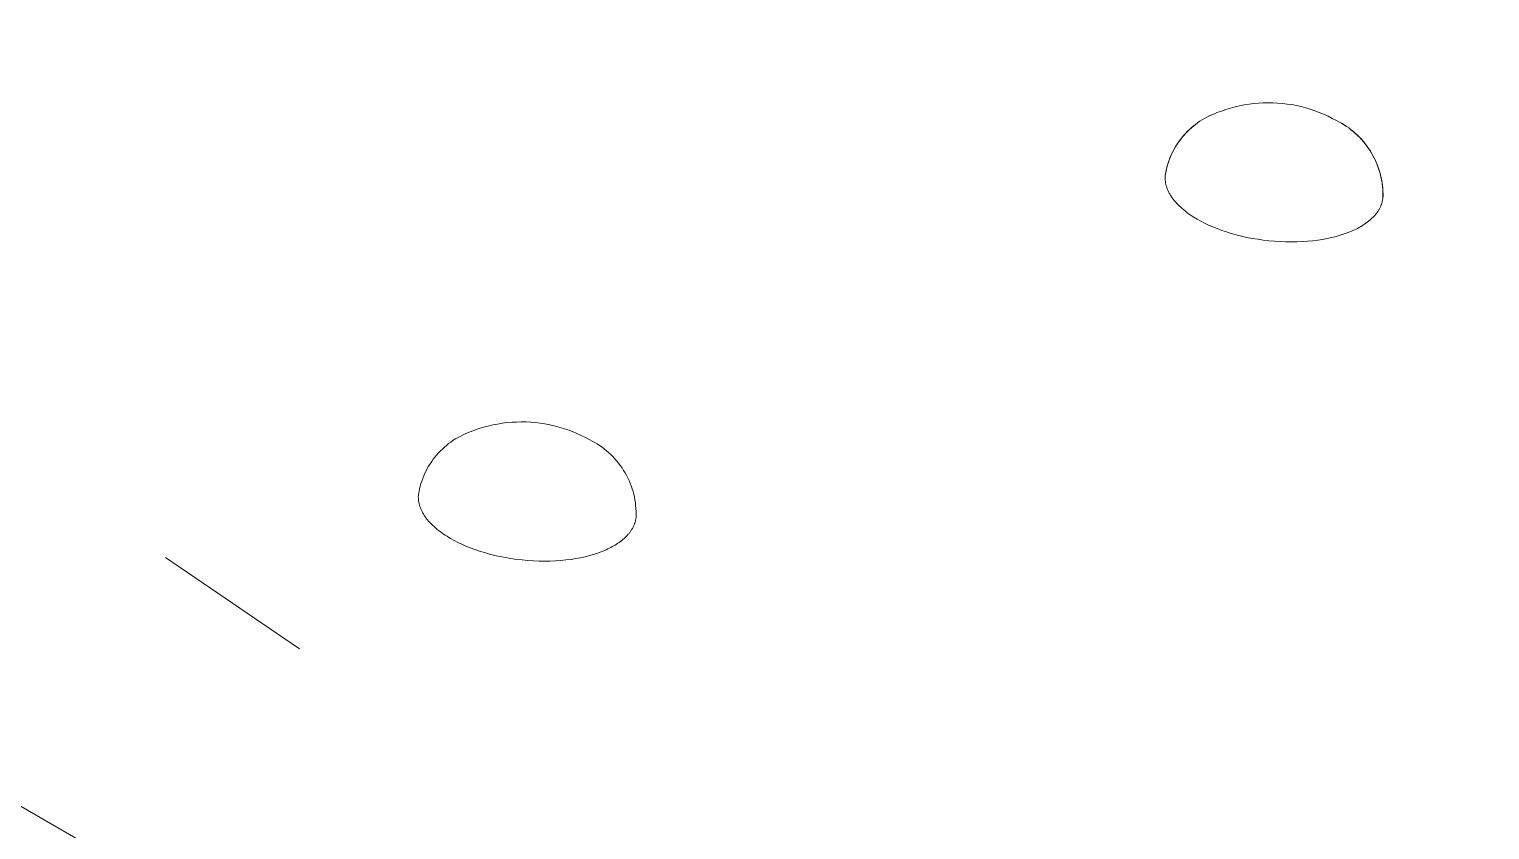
# Model space of a CAD drawing. Header units: millimetres. Extents: x -779 to 3049, y 55 to 2500.
# Drawn here: x 2344.1 to 2444.2, y 1854.9 to 1909.7 of the extents above; entities that cross this region are included whole.
import ezdxf

# ---------------------------------------------------------------- set-up
doc = ezdxf.new("R2010")
doc.units = ezdxf.units.MM
doc.layers.add('ZANO_R', color=7, linetype='Continuous', lineweight=0)

msp = doc.modelspace()

# ---------------------------------------------------------------- linework, layer by layer
at = {"layer": 'ZANO_R'}
for p, q in [((2456.31, 1791.36), (2251.27, 1909.74)), ((2425.82, 1904.13), (2426.13, 1904.24)), ((2425.82, 1904.13), (2426.13, 1904.24)), ((2425.82, 1904.13), (2426.13, 1904.24)), ((2425.82, 1904.13), (2426.13, 1904.24)), ((2426.13, 1904.24), (2426.44, 1904.33)), ((2426.13, 1904.24), (2426.44, 1904.33)), ((2426.13, 1904.24), (2426.44, 1904.33)), ((2426.13, 1904.24), (2426.44, 1904.33)), ((2426.44, 1904.33), (2426.76, 1904.42)), ((2426.44, 1904.33), (2426.76, 1904.42)), ((2426.44, 1904.33), (2426.76, 1904.42)), ((2426.44, 1904.33), (2426.76, 1904.42)), ((2426.76, 1904.42), (2427.07, 1904.49)), ((2426.76, 1904.42), (2427.07, 1904.49)), ((2426.76, 1904.42), (2427.07, 1904.49)), ((2426.76, 1904.42), (2427.07, 1904.49)), ((2427.07, 1904.49), (2427.39, 1904.55)), ((2427.07, 1904.49), (2427.39, 1904.55)), ((2427.07, 1904.49), (2427.39, 1904.55)), ((2427.07, 1904.49), (2427.39, 1904.55)), ((2427.39, 1904.55), (2427.72, 1904.61)), ((2427.39, 1904.55), (2427.72, 1904.61)), ((2427.39, 1904.55), (2427.72, 1904.61)), ((2427.39, 1904.55), (2427.72, 1904.61)), ((2427.72, 1904.61), (2428.04, 1904.65)), ((2427.72, 1904.61), (2428.04, 1904.65)), ((2427.72, 1904.61), (2428.04, 1904.65)), ((2427.72, 1904.61), (2428.04, 1904.65)), ((2428.04, 1904.65), (2428.37, 1904.68)), ((2428.04, 1904.65), (2428.37, 1904.68)), ((2428.04, 1904.65), (2428.37, 1904.68)), ((2428.04, 1904.65), (2428.37, 1904.68)), ((2428.37, 1904.68), (2428.69, 1904.69)), ((2428.37, 1904.68), (2428.69, 1904.69)), ((2428.37, 1904.68), (2428.69, 1904.69)), ((2428.37, 1904.68), (2428.69, 1904.69)), ((2428.69, 1904.69), (2429.02, 1904.7)), ((2428.69, 1904.69), (2429.02, 1904.7)), ((2428.69, 1904.69), (2429.02, 1904.7)), ((2428.69, 1904.69), (2429.02, 1904.7)), ((2429.02, 1904.7), (2429.35, 1904.7)), ((2429.02, 1904.7), (2429.35, 1904.7)), ((2429.02, 1904.7), (2429.35, 1904.7)), ((2429.02, 1904.7), (2429.35, 1904.7)), ((2429.35, 1904.7), (2429.67, 1904.68)), ((2429.35, 1904.7), (2429.67, 1904.68)), ((2429.35, 1904.7), (2429.67, 1904.68)), ((2429.35, 1904.7), (2429.67, 1904.68)), ((2429.67, 1904.68), (2430, 1904.65)), ((2429.67, 1904.68), (2430, 1904.65)), ((2429.67, 1904.68), (2430, 1904.65)), ((2429.67, 1904.68), (2430, 1904.65)), ((2430, 1904.65), (2430.32, 1904.61)), ((2430, 1904.65), (2430.32, 1904.61)), ((2430, 1904.65), (2430.32, 1904.61)), ((2430, 1904.65), (2430.32, 1904.61)), ((2430.32, 1904.61), (2430.64, 1904.57)), ((2430.32, 1904.61), (2430.64, 1904.57)), ((2430.32, 1904.61), (2430.64, 1904.57)), ((2430.32, 1904.61), (2430.64, 1904.57)), ((2430.64, 1904.57), (2430.96, 1904.51)), ((2430.64, 1904.57), (2430.96, 1904.51)), ((2430.64, 1904.57), (2430.96, 1904.51)), ((2430.64, 1904.57), (2430.96, 1904.51)), ((2430.96, 1904.51), (2431.28, 1904.43)), ((2430.96, 1904.51), (2431.28, 1904.43)), ((2430.96, 1904.51), (2431.28, 1904.43)), ((2430.96, 1904.51), (2431.28, 1904.43)), ((2431.28, 1904.43), (2431.6, 1904.35)), ((2431.28, 1904.43), (2431.6, 1904.35)), ((2431.28, 1904.43), (2431.6, 1904.35)), ((2431.28, 1904.43), (2431.6, 1904.35)), ((2431.6, 1904.35), (2431.91, 1904.26)), ((2431.6, 1904.35), (2431.91, 1904.26)), ((2431.6, 1904.35), (2431.91, 1904.26)), ((2431.6, 1904.35), (2431.91, 1904.26)), ((2431.91, 1904.26), (2432.22, 1904.15)), ((2431.91, 1904.26), (2432.22, 1904.15)), ((2431.91, 1904.26), (2432.22, 1904.15)), ((2431.91, 1904.26), (2432.22, 1904.15)), ((2424.04, 1903.21), (2424.19, 1903.32)), ((2424.04, 1903.21), (2424.19, 1903.32)), ((2424.04, 1903.21), (2424.19, 1903.32)), ((2424.04, 1903.21), (2424.19, 1903.32)), ((2424.19, 1903.32), (2424.35, 1903.43)), ((2424.19, 1903.32), (2424.34, 1903.43)), ((2424.19, 1903.32), (2424.35, 1903.43)), ((2424.19, 1903.32), (2424.34, 1903.43)), ((2424.34, 1903.43), (2424.5, 1903.53)), ((2424.34, 1903.43), (2424.5, 1903.53)), ((2424.35, 1903.43), (2424.51, 1903.53)), ((2424.35, 1903.43), (2424.51, 1903.53)), ((2424.5, 1903.53), (2424.66, 1903.62)), ((2424.5, 1903.53), (2424.66, 1903.62)), ((2424.51, 1903.53), (2424.67, 1903.63)), ((2424.51, 1903.53), (2424.67, 1903.63)), ((2424.66, 1903.62), (2424.83, 1903.71)), ((2424.66, 1903.62), (2424.83, 1903.71)), ((2424.67, 1903.63), (2424.83, 1903.72)), ((2424.67, 1903.63), (2424.83, 1903.72)), ((2424.83, 1903.72), (2425, 1903.8)), ((2424.83, 1903.71), (2424.99, 1903.8)), ((2424.83, 1903.72), (2425, 1903.8)), ((2424.83, 1903.71), (2424.99, 1903.8)), ((2424.99, 1903.8), (2425.17, 1903.88)), ((2424.99, 1903.8), (2425.17, 1903.88)), ((2425, 1903.8), (2425.17, 1903.88)), ((2425, 1903.8), (2425.17, 1903.88)), ((2425.17, 1903.88), (2425.34, 1903.95)), ((2425.17, 1903.88), (2425.34, 1903.95)), ((2425.17, 1903.88), (2425.34, 1903.95)), ((2425.17, 1903.88), (2425.34, 1903.95)), ((2425.34, 1903.95), (2425.51, 1904.02)), ((2425.34, 1903.95), (2425.51, 1904.02)), ((2425.34, 1903.95), (2425.51, 1904.02)), ((2425.34, 1903.95), (2425.51, 1904.02)), ((2425.51, 1904.02), (2425.82, 1904.13)), ((2425.51, 1904.02), (2425.82, 1904.13)), ((2425.51, 1904.02), (2425.82, 1904.13)), ((2425.51, 1904.02), (2425.82, 1904.13)), ((2432.22, 1904.15), (2432.53, 1904.04)), ((2432.22, 1904.15), (2432.53, 1904.04)), ((2432.22, 1904.15), (2432.53, 1904.04)), ((2432.22, 1904.15), (2432.53, 1904.04)), ((2432.53, 1904.04), (2432.83, 1903.91)), ((2432.53, 1904.04), (2432.83, 1903.91)), ((2432.53, 1904.04), (2432.83, 1903.91)), ((2432.53, 1904.04), (2432.83, 1903.91)), ((2432.83, 1903.91), (2433.13, 1903.78)), ((2432.83, 1903.91), (2433.13, 1903.78)), ((2432.83, 1903.91), (2433.13, 1903.78)), ((2432.83, 1903.91), (2433.13, 1903.78)), ((2433.13, 1903.78), (2433.42, 1903.63)), ((2433.13, 1903.78), (2433.42, 1903.63)), ((2433.13, 1903.78), (2433.42, 1903.63)), ((2433.13, 1903.78), (2433.42, 1903.63)), ((2433.42, 1903.63), (2433.71, 1903.48)), ((2433.42, 1903.63), (2433.71, 1903.48)), ((2433.42, 1903.63), (2433.71, 1903.48)), ((2433.42, 1903.63), (2433.71, 1903.48)), ((2433.71, 1903.48), (2433.88, 1903.39)), ((2433.71, 1903.48), (2433.88, 1903.39)), ((2433.71, 1903.48), (2433.88, 1903.39)), ((2433.71, 1903.48), (2433.88, 1903.39)), ((2433.88, 1903.39), (2434.06, 1903.29)), ((2433.88, 1903.39), (2434.06, 1903.29)), ((2433.88, 1903.39), (2434.05, 1903.29)), ((2433.88, 1903.39), (2434.06, 1903.29)), ((2434.05, 1903.29), (2434.22, 1903.19)), ((2434.06, 1903.29), (2434.22, 1903.19)), ((2434.06, 1903.29), (2434.23, 1903.19)), ((2434.06, 1903.29), (2434.23, 1903.19)), ((2422.99, 1902.14), (2423.1, 1902.29)), ((2422.99, 1902.14), (2423.1, 1902.29)), ((2423, 1902.16), (2423.11, 1902.3)), ((2423, 1902.16), (2423.11, 1902.3)), ((2423.1, 1902.29), (2423.22, 1902.44)), ((2423.1, 1902.29), (2423.22, 1902.44)), ((2423.11, 1902.3), (2423.23, 1902.45)), ((2423.11, 1902.3), (2423.23, 1902.45)), ((2423.22, 1902.44), (2423.35, 1902.58)), ((2423.22, 1902.44), (2423.35, 1902.58)), ((2423.23, 1902.45), (2423.35, 1902.59)), ((2423.23, 1902.45), (2423.35, 1902.59)), ((2423.35, 1902.59), (2423.48, 1902.72)), ((2423.35, 1902.59), (2423.48, 1902.72)), ((2423.35, 1902.58), (2423.47, 1902.71)), ((2423.35, 1902.58), (2423.47, 1902.71)), ((2423.47, 1902.71), (2423.61, 1902.84)), ((2423.47, 1902.71), (2423.61, 1902.84)), ((2423.48, 1902.72), (2423.62, 1902.85)), ((2423.48, 1902.72), (2423.62, 1902.85)), ((2423.61, 1902.84), (2423.75, 1902.97)), ((2423.61, 1902.84), (2423.75, 1902.97)), ((2423.62, 1902.85), (2423.76, 1902.98)), ((2423.62, 1902.85), (2423.76, 1902.98)), ((2423.75, 1902.97), (2423.89, 1903.09)), ((2423.75, 1902.97), (2423.89, 1903.09)), ((2423.76, 1902.98), (2423.9, 1903.1)), ((2423.76, 1902.98), (2423.9, 1903.1)), ((2423.89, 1903.09), (2424.04, 1903.21)), ((2423.89, 1903.09), (2424.04, 1903.21)), ((2423.9, 1903.1), (2424.04, 1903.21)), ((2423.9, 1903.1), (2424.04, 1903.21)), ((2434.22, 1903.19), (2434.39, 1903.08)), ((2434.22, 1903.19), (2434.39, 1903.08)), ((2434.23, 1903.19), (2434.39, 1903.08)), ((2434.23, 1903.19), (2434.39, 1903.08)), ((2434.39, 1903.08), (2434.55, 1902.97)), ((2434.39, 1903.08), (2434.56, 1902.97)), ((2434.39, 1903.08), (2434.55, 1902.97)), ((2434.39, 1903.08), (2434.56, 1902.97)), ((2434.55, 1902.97), (2434.71, 1902.85)), ((2434.55, 1902.97), (2434.7, 1902.85)), ((2434.56, 1902.97), (2434.71, 1902.85)), ((2434.56, 1902.97), (2434.71, 1902.85)), ((2434.7, 1902.85), (2434.86, 1902.73)), ((2434.71, 1902.85), (2434.86, 1902.72)), ((2434.71, 1902.85), (2434.87, 1902.72)), ((2434.71, 1902.85), (2434.87, 1902.72)), ((2434.86, 1902.73), (2435, 1902.6)), ((2434.86, 1902.72), (2435.01, 1902.6)), ((2434.87, 1902.72), (2435.02, 1902.59)), ((2434.87, 1902.72), (2435.02, 1902.59)), ((2435, 1902.6), (2435.15, 1902.47)), ((2435.01, 1902.6), (2435.16, 1902.46)), ((2435.02, 1902.59), (2435.16, 1902.46)), ((2435.02, 1902.59), (2435.16, 1902.46)), ((2435.15, 1902.47), (2435.29, 1902.33)), ((2435.16, 1902.46), (2435.3, 1902.32)), ((2435.16, 1902.46), (2435.3, 1902.32)), ((2435.16, 1902.46), (2435.3, 1902.32)), ((2435.29, 1902.33), (2435.42, 1902.19)), ((2435.3, 1902.32), (2435.43, 1902.18)), ((2435.3, 1902.32), (2435.44, 1902.17)), ((2435.3, 1902.32), (2435.44, 1902.17)), ((2422.41, 1901.18), (2422.49, 1901.35)), ((2422.41, 1901.18), (2422.49, 1901.35)), ((2422.42, 1901.2), (2422.5, 1901.36)), ((2422.42, 1901.2), (2422.5, 1901.36)), ((2422.49, 1901.35), (2422.58, 1901.51)), ((2422.49, 1901.35), (2422.58, 1901.51)), ((2422.5, 1901.36), (2422.59, 1901.53)), ((2422.5, 1901.36), (2422.59, 1901.53)), ((2422.58, 1901.51), (2422.67, 1901.67)), ((2422.58, 1901.51), (2422.67, 1901.67)), ((2422.59, 1901.53), (2422.68, 1901.69)), ((2422.59, 1901.53), (2422.68, 1901.69)), ((2422.67, 1901.67), (2422.77, 1901.83)), ((2422.67, 1901.67), (2422.77, 1901.83)), ((2422.68, 1901.69), (2422.78, 1901.85)), ((2422.68, 1901.69), (2422.78, 1901.85)), ((2422.77, 1901.83), (2422.88, 1901.99)), ((2422.77, 1901.83), (2422.88, 1901.99)), ((2422.78, 1901.85), (2422.89, 1902)), ((2422.78, 1901.85), (2422.89, 1902)), ((2422.88, 1901.99), (2422.99, 1902.14)), ((2422.88, 1901.99), (2422.99, 1902.14)), ((2422.89, 1902), (2423, 1902.16)), ((2422.89, 1902), (2423, 1902.16)), ((2435.42, 1902.19), (2435.55, 1902.04)), ((2435.43, 1902.18), (2435.56, 1902.03)), ((2435.44, 1902.17), (2435.57, 1902.02)), ((2435.44, 1902.17), (2435.57, 1902.02)), ((2435.55, 1902.04), (2435.67, 1901.89)), ((2435.56, 1902.03), (2435.69, 1901.87)), ((2435.57, 1902.02), (2435.69, 1901.87)), ((2435.57, 1902.02), (2435.69, 1901.87)), ((2435.67, 1901.89), (2435.79, 1901.73)), ((2435.69, 1901.87), (2435.81, 1901.71)), ((2435.69, 1901.87), (2435.81, 1901.71)), ((2435.69, 1901.87), (2435.81, 1901.71)), ((2435.79, 1901.73), (2435.91, 1901.57)), ((2435.81, 1901.71), (2435.92, 1901.55)), ((2435.81, 1901.71), (2435.93, 1901.55)), ((2435.81, 1901.71), (2435.93, 1901.55)), ((2435.91, 1901.57), (2436.01, 1901.41)), ((2435.92, 1901.55), (2436.03, 1901.39)), ((2435.93, 1901.55), (2436.03, 1901.38)), ((2435.93, 1901.55), (2436.03, 1901.38)), ((2436.01, 1901.41), (2436.12, 1901.24)), ((2436.03, 1901.39), (2436.13, 1901.22)), ((2436.03, 1901.38), (2436.13, 1901.21)), ((2436.03, 1901.38), (2436.13, 1901.21)), ((2436.12, 1901.24), (2436.21, 1901.07)), ((2436.13, 1901.22), (2436.23, 1901.04)), ((2422.05, 1900.14), (2422.1, 1900.32)), ((2422.05, 1900.14), (2422.1, 1900.32)), ((2422.05, 1900.11), (2422.09, 1900.3)), ((2422.05, 1900.11), (2422.09, 1900.3)), ((2422.09, 1900.3), (2422.14, 1900.48)), ((2422.09, 1900.3), (2422.14, 1900.48)), ((2422.1, 1900.32), (2422.15, 1900.5)), ((2422.1, 1900.32), (2422.15, 1900.5)), ((2422.14, 1900.48), (2422.2, 1900.65)), ((2422.14, 1900.48), (2422.2, 1900.65)), ((2422.15, 1900.5), (2422.21, 1900.68)), ((2422.15, 1900.5), (2422.21, 1900.68)), ((2422.2, 1900.65), (2422.26, 1900.83)), ((2422.2, 1900.65), (2422.26, 1900.83)), ((2422.21, 1900.68), (2422.27, 1900.85)), ((2422.21, 1900.68), (2422.27, 1900.85)), ((2422.26, 1900.83), (2422.33, 1901)), ((2422.26, 1900.83), (2422.33, 1901)), ((2422.27, 1900.85), (2422.34, 1901.03)), ((2422.27, 1900.85), (2422.34, 1901.03)), ((2422.33, 1901), (2422.41, 1901.18)), ((2422.33, 1901), (2422.41, 1901.18)), ((2422.34, 1901.03), (2422.42, 1901.2)), ((2422.34, 1901.03), (2422.42, 1901.2)), ((2436.13, 1901.21), (2436.23, 1901.04)), ((2436.13, 1901.21), (2436.23, 1901.04)), ((2436.21, 1901.07), (2436.3, 1900.89)), ((2436.23, 1901.04), (2436.32, 1900.87)), ((2436.23, 1901.04), (2436.32, 1900.86)), ((2436.23, 1901.04), (2436.32, 1900.86)), ((2436.3, 1900.89), (2436.39, 1900.72)), ((2436.32, 1900.87), (2436.4, 1900.69)), ((2436.32, 1900.86), (2436.4, 1900.68)), ((2436.32, 1900.86), (2436.4, 1900.68)), ((2436.39, 1900.72), (2436.47, 1900.54)), ((2436.4, 1900.69), (2436.48, 1900.51)), ((2436.4, 1900.68), (2436.48, 1900.5)), ((2436.4, 1900.68), (2436.48, 1900.5)), ((2436.47, 1900.54), (2436.54, 1900.35)), ((2436.48, 1900.51), (2436.55, 1900.32)), ((2436.48, 1900.5), (2436.55, 1900.31)), ((2436.48, 1900.5), (2436.55, 1900.31)), ((2436.54, 1900.35), (2436.6, 1900.17)), ((2436.55, 1900.32), (2436.61, 1900.14)), ((2436.55, 1900.31), (2436.62, 1900.12)), ((2436.55, 1900.31), (2436.62, 1900.12)), ((2421.96, 1899.59), (2421.97, 1899.64)), ((2421.96, 1899.59), (2421.97, 1899.64)), ((2421.96, 1899.54), (2421.96, 1899.59)), ((2421.96, 1899.54), (2421.96, 1899.59)), ((2421.96, 1899.49), (2421.96, 1899.54)), ((2421.96, 1899.49), (2421.96, 1899.54)), ((2421.97, 1899.43), (2421.96, 1899.49)), ((2421.97, 1899.43), (2421.96, 1899.49)), ((2421.97, 1899.74), (2422.01, 1899.93)), ((2421.97, 1899.74), (2422.01, 1899.93)), ((2421.97, 1899.69), (2421.97, 1899.74)), ((2421.97, 1899.69), (2421.97, 1899.74)), ((2421.97, 1899.64), (2421.97, 1899.69)), ((2421.97, 1899.64), (2421.97, 1899.69)), ((2421.97, 1899.38), (2421.97, 1899.43)), ((2421.97, 1899.38), (2421.97, 1899.43)), ((2421.98, 1899.33), (2421.97, 1899.38)), ((2421.98, 1899.33), (2421.97, 1899.38)), ((2421.98, 1899.77), (2422.01, 1899.96)), ((2421.98, 1899.77), (2422.01, 1899.96)), ((2421.98, 1899.28), (2421.98, 1899.33)), ((2421.98, 1899.28), (2421.98, 1899.33)), ((2421.99, 1899.23), (2421.98, 1899.28)), ((2421.99, 1899.23), (2421.98, 1899.28)), ((2422, 1899.17), (2421.99, 1899.23)), ((2422, 1899.17), (2421.99, 1899.23)), ((2422.01, 1899.96), (2422.05, 1900.14)), ((2422.01, 1899.96), (2422.05, 1900.14)), ((2422.01, 1899.93), (2422.05, 1900.11)), ((2422.01, 1899.93), (2422.05, 1900.11)), ((2436.6, 1900.17), (2436.66, 1899.98)), ((2436.61, 1900.14), (2436.67, 1899.95)), ((2436.62, 1900.12), (2436.68, 1899.93)), ((2436.62, 1900.12), (2436.68, 1899.93)), ((2436.66, 1899.98), (2436.72, 1899.79)), ((2436.67, 1899.95), (2436.72, 1899.76)), ((2436.68, 1899.93), (2436.73, 1899.74)), ((2436.68, 1899.93), (2436.73, 1899.74)), ((2436.72, 1899.79), (2436.76, 1899.6)), ((2436.72, 1899.76), (2436.77, 1899.56)), ((2436.73, 1899.74), (2436.77, 1899.55)), ((2436.73, 1899.74), (2436.77, 1899.55)), ((2436.76, 1899.6), (2436.8, 1899.41)), ((2436.77, 1899.56), (2436.81, 1899.37)), ((2436.77, 1899.55), (2436.81, 1899.35)), ((2436.77, 1899.55), (2436.81, 1899.35)), ((2436.8, 1899.41), (2436.83, 1899.21)), ((2436.81, 1899.37), (2436.84, 1899.17)), ((2436.81, 1899.35), (2436.84, 1899.16)), ((2436.81, 1899.35), (2436.84, 1899.16)), ((2436.83, 1899.21), (2436.86, 1899.02)), ((2422.01, 1899.12), (2422, 1899.17)), ((2422.01, 1899.12), (2422, 1899.17)), ((2422.02, 1899.07), (2422.01, 1899.12)), ((2422.02, 1899.07), (2422.01, 1899.12)), ((2422.04, 1899.02), (2422.02, 1899.07)), ((2422.04, 1899.02), (2422.02, 1899.07)), ((2422.05, 1898.96), (2422.04, 1899.02)), ((2422.05, 1898.96), (2422.04, 1899.02)), ((2422.07, 1898.91), (2422.05, 1898.96)), ((2422.07, 1898.91), (2422.05, 1898.96)), ((2422.09, 1898.86), (2422.07, 1898.91)), ((2422.09, 1898.86), (2422.07, 1898.91)), ((2422.11, 1898.81), (2422.09, 1898.86)), ((2422.11, 1898.81), (2422.09, 1898.86)), ((2422.13, 1898.76), (2422.11, 1898.81)), ((2422.13, 1898.76), (2422.11, 1898.81)), ((2422.15, 1898.7), (2422.13, 1898.76)), ((2422.15, 1898.7), (2422.13, 1898.76)), ((2422.17, 1898.65), (2422.15, 1898.7)), ((2422.17, 1898.65), (2422.15, 1898.7)), ((2422.2, 1898.6), (2422.17, 1898.65)), ((2422.2, 1898.6), (2422.17, 1898.65)), ((2422.22, 1898.55), (2422.2, 1898.6)), ((2422.22, 1898.55), (2422.2, 1898.6)), ((2422.25, 1898.5), (2422.22, 1898.55)), ((2422.25, 1898.5), (2422.22, 1898.55)), ((2422.28, 1898.45), (2422.25, 1898.5)), ((2422.28, 1898.45), (2422.25, 1898.5)), ((2422.31, 1898.4), (2422.28, 1898.45)), ((2422.31, 1898.4), (2422.28, 1898.45)), ((2422.34, 1898.34), (2422.31, 1898.4)), ((2422.34, 1898.34), (2422.31, 1898.4)), ((2422.37, 1898.29), (2422.34, 1898.34)), ((2422.37, 1898.29), (2422.34, 1898.34)), ((2422.4, 1898.24), (2422.37, 1898.29)), ((2422.4, 1898.24), (2422.37, 1898.29)), ((2422.44, 1898.19), (2422.4, 1898.24)), ((2422.44, 1898.19), (2422.4, 1898.24)), ((2436.84, 1899.17), (2436.86, 1898.98)), ((2436.84, 1899.16), (2436.86, 1898.96)), ((2436.84, 1899.16), (2436.86, 1898.96)), ((2436.86, 1899.02), (2436.88, 1898.82)), ((2436.86, 1898.98), (2436.88, 1898.78)), ((2436.86, 1898.96), (2436.88, 1898.76)), ((2436.86, 1898.96), (2436.88, 1898.76)), ((2436.88, 1898.82), (2436.89, 1898.63)), ((2436.88, 1898.78), (2436.89, 1898.58)), ((2436.88, 1898.76), (2436.89, 1898.57)), ((2436.88, 1898.76), (2436.89, 1898.57)), ((2436.89, 1898.63), (2436.9, 1898.43)), ((2436.89, 1898.58), (2436.9, 1898.39)), ((2436.89, 1898.57), (2436.89, 1898.37)), ((2436.89, 1898.57), (2436.89, 1898.37)), ((2436.9, 1898.39), (2436.89, 1898.19)), ((2436.89, 1898.37), (2436.89, 1898.17)), ((2436.89, 1898.37), (2436.89, 1898.17)), ((2436.9, 1898.43), (2436.9, 1898.24)), ((2422.47, 1898.14), (2422.44, 1898.19)), ((2422.47, 1898.14), (2422.44, 1898.19)), ((2422.51, 1898.09), (2422.47, 1898.14)), ((2422.51, 1898.09), (2422.47, 1898.14)), ((2422.59, 1898), (2422.51, 1898.09)), ((2422.59, 1898), (2422.51, 1898.09)), ((2422.67, 1897.9), (2422.59, 1898)), ((2422.67, 1897.9), (2422.59, 1898)), ((2422.76, 1897.8), (2422.67, 1897.9)), ((2422.76, 1897.8), (2422.67, 1897.9)), ((2422.85, 1897.71), (2422.76, 1897.8)), ((2422.85, 1897.71), (2422.76, 1897.8)), ((2422.94, 1897.62), (2422.85, 1897.71)), ((2422.94, 1897.62), (2422.85, 1897.71)), ((2423.04, 1897.53), (2422.94, 1897.62)), ((2423.04, 1897.53), (2422.94, 1897.62)), ((2423.14, 1897.44), (2423.04, 1897.53)), ((2423.14, 1897.44), (2423.04, 1897.53)), ((2423.24, 1897.35), (2423.14, 1897.44)), ((2423.24, 1897.35), (2423.14, 1897.44)), ((2423.35, 1897.26), (2423.24, 1897.35)), ((2423.35, 1897.26), (2423.24, 1897.35)), ((2423.46, 1897.18), (2423.35, 1897.26)), ((2423.46, 1897.18), (2423.35, 1897.26)), ((2436.53, 1897.23), (2436.51, 1897.19)), ((2436.53, 1897.23), (2436.51, 1897.19)), ((2436.56, 1897.27), (2436.53, 1897.23)), ((2436.56, 1897.27), (2436.53, 1897.23)), ((2436.59, 1897.31), (2436.56, 1897.27)), ((2436.59, 1897.31), (2436.56, 1897.27)), ((2436.61, 1897.35), (2436.59, 1897.31)), ((2436.61, 1897.35), (2436.59, 1897.31)), ((2436.63, 1897.39), (2436.61, 1897.35)), ((2436.63, 1897.39), (2436.61, 1897.35)), ((2436.66, 1897.43), (2436.63, 1897.39)), ((2436.66, 1897.43), (2436.63, 1897.39)), ((2436.68, 1897.48), (2436.66, 1897.43)), ((2436.68, 1897.48), (2436.66, 1897.43)), ((2436.7, 1897.52), (2436.68, 1897.48)), ((2436.7, 1897.52), (2436.68, 1897.48)), ((2436.72, 1897.56), (2436.7, 1897.52)), ((2436.72, 1897.56), (2436.7, 1897.52)), ((2436.74, 1897.6), (2436.72, 1897.56)), ((2436.74, 1897.6), (2436.72, 1897.56)), ((2436.76, 1897.64), (2436.74, 1897.6)), ((2436.76, 1897.64), (2436.74, 1897.6)), ((2436.77, 1897.69), (2436.76, 1897.64)), ((2436.77, 1897.69), (2436.76, 1897.64)), ((2436.79, 1897.73), (2436.77, 1897.69)), ((2436.79, 1897.73), (2436.77, 1897.69)), ((2436.8, 1897.77), (2436.79, 1897.73)), ((2436.8, 1897.77), (2436.79, 1897.73)), ((2436.82, 1897.82), (2436.8, 1897.77)), ((2436.82, 1897.82), (2436.8, 1897.77)), ((2436.83, 1897.86), (2436.82, 1897.82)), ((2436.83, 1897.86), (2436.82, 1897.82)), ((2436.84, 1897.9), (2436.83, 1897.86)), ((2436.84, 1897.9), (2436.83, 1897.86)), ((2436.85, 1897.95), (2436.84, 1897.9)), ((2436.85, 1897.95), (2436.84, 1897.9)), ((2436.86, 1897.99), (2436.85, 1897.95)), ((2436.86, 1897.99), (2436.85, 1897.95)), ((2436.87, 1898.04), (2436.86, 1897.99)), ((2436.87, 1898.04), (2436.86, 1897.99)), ((2436.88, 1898.08), (2436.87, 1898.04)), ((2436.88, 1898.08), (2436.87, 1898.04)), ((2436.89, 1898.12), (2436.88, 1898.08)), ((2436.89, 1898.12), (2436.88, 1898.08)), ((2436.89, 1898.17), (2436.89, 1898.12)), ((2436.89, 1898.17), (2436.89, 1898.12)), ((2423.57, 1897.09), (2423.46, 1897.18)), ((2423.57, 1897.09), (2423.46, 1897.18)), ((2423.69, 1897.01), (2423.57, 1897.09)), ((2423.69, 1897.01), (2423.57, 1897.09)), ((2423.81, 1896.93), (2423.69, 1897.01)), ((2423.81, 1896.93), (2423.69, 1897.01)), ((2423.93, 1896.86), (2423.81, 1896.93)), ((2423.93, 1896.86), (2423.81, 1896.93)), ((2424.05, 1896.78), (2423.93, 1896.86)), ((2424.05, 1896.78), (2423.93, 1896.86)), ((2424.17, 1896.71), (2424.05, 1896.78)), ((2424.17, 1896.71), (2424.05, 1896.78)), ((2424.41, 1896.58), (2424.17, 1896.71)), ((2424.41, 1896.58), (2424.17, 1896.71)), ((2424.67, 1896.44), (2424.41, 1896.58)), ((2424.67, 1896.44), (2424.41, 1896.58)), ((2424.94, 1896.31), (2424.67, 1896.44)), ((2424.94, 1896.31), (2424.67, 1896.44)), ((2425.23, 1896.19), (2424.94, 1896.31)), ((2425.23, 1896.19), (2424.94, 1896.31)), ((2435.45, 1896.26), (2435.36, 1896.2)), ((2435.45, 1896.26), (2435.36, 1896.2)), ((2435.55, 1896.32), (2435.45, 1896.26)), ((2435.55, 1896.32), (2435.45, 1896.26)), ((2435.64, 1896.38), (2435.55, 1896.32)), ((2435.64, 1896.38), (2435.55, 1896.32)), ((2435.73, 1896.44), (2435.64, 1896.38)), ((2435.73, 1896.44), (2435.64, 1896.38)), ((2435.82, 1896.51), (2435.73, 1896.44)), ((2435.82, 1896.51), (2435.73, 1896.44)), ((2435.9, 1896.57), (2435.82, 1896.51)), ((2435.9, 1896.57), (2435.82, 1896.51)), ((2435.99, 1896.64), (2435.9, 1896.57)), ((2435.99, 1896.64), (2435.9, 1896.57)), ((2436.07, 1896.71), (2435.99, 1896.64)), ((2436.07, 1896.71), (2435.99, 1896.64)), ((2436.14, 1896.78), (2436.07, 1896.71)), ((2436.14, 1896.78), (2436.07, 1896.71)), ((2436.22, 1896.85), (2436.14, 1896.78)), ((2436.22, 1896.85), (2436.14, 1896.78)), ((2436.29, 1896.92), (2436.22, 1896.85)), ((2436.29, 1896.92), (2436.22, 1896.85)), ((2436.35, 1897), (2436.29, 1896.92)), ((2436.35, 1897), (2436.29, 1896.92)), ((2436.39, 1897.04), (2436.35, 1897)), ((2436.39, 1897.04), (2436.35, 1897)), ((2436.42, 1897.08), (2436.39, 1897.04)), ((2436.42, 1897.08), (2436.39, 1897.04)), ((2436.45, 1897.11), (2436.42, 1897.08)), ((2436.45, 1897.11), (2436.42, 1897.08)), ((2436.48, 1897.15), (2436.45, 1897.11)), ((2436.48, 1897.15), (2436.45, 1897.11)), ((2436.51, 1897.19), (2436.48, 1897.15)), ((2436.51, 1897.19), (2436.48, 1897.15)), ((2425.52, 1896.07), (2425.23, 1896.19)), ((2425.52, 1896.07), (2425.23, 1896.19)), ((2425.84, 1895.95), (2425.52, 1896.07)), ((2425.84, 1895.95), (2425.52, 1896.07)), ((2426.16, 1895.84), (2425.84, 1895.95)), ((2426.16, 1895.84), (2425.84, 1895.95)), ((2426.49, 1895.74), (2426.16, 1895.84)), ((2426.49, 1895.74), (2426.16, 1895.84)), ((2426.84, 1895.64), (2426.49, 1895.74)), ((2426.84, 1895.64), (2426.49, 1895.74)), ((2427.2, 1895.55), (2426.84, 1895.64)), ((2427.2, 1895.55), (2426.84, 1895.64)), ((2427.56, 1895.47), (2427.2, 1895.55)), ((2427.56, 1895.47), (2427.2, 1895.55)), ((2427.93, 1895.4), (2427.56, 1895.47)), ((2427.93, 1895.4), (2427.56, 1895.47)), ((2428.31, 1895.34), (2427.93, 1895.4)), ((2428.31, 1895.34), (2427.93, 1895.4)), ((2428.69, 1895.28), (2428.31, 1895.34)), ((2428.69, 1895.28), (2428.31, 1895.34)), ((2429.08, 1895.24), (2428.69, 1895.28)), ((2429.08, 1895.24), (2428.69, 1895.28)), ((2429.46, 1895.2), (2429.08, 1895.24)), ((2429.46, 1895.2), (2429.08, 1895.24)), ((2431.73, 1895.2), (2431.36, 1895.18)), ((2431.73, 1895.2), (2431.36, 1895.18)), ((2432.08, 1895.24), (2431.73, 1895.2)), ((2432.08, 1895.24), (2431.73, 1895.2)), ((2432.43, 1895.28), (2432.08, 1895.24)), ((2432.43, 1895.28), (2432.08, 1895.24)), ((2432.76, 1895.33), (2432.43, 1895.28)), ((2432.76, 1895.33), (2432.43, 1895.28)), ((2433.08, 1895.39), (2432.76, 1895.33)), ((2433.08, 1895.39), (2432.76, 1895.33)), ((2433.39, 1895.46), (2433.08, 1895.39)), ((2433.39, 1895.46), (2433.08, 1895.39)), ((2433.69, 1895.54), (2433.39, 1895.46)), ((2433.69, 1895.54), (2433.39, 1895.46)), ((2433.97, 1895.62), (2433.69, 1895.54)), ((2433.97, 1895.62), (2433.69, 1895.54)), ((2434.24, 1895.71), (2433.97, 1895.62)), ((2434.24, 1895.71), (2433.97, 1895.62)), ((2434.37, 1895.75), (2434.24, 1895.71)), ((2434.37, 1895.75), (2434.24, 1895.71)), ((2434.5, 1895.8), (2434.37, 1895.75)), ((2434.5, 1895.8), (2434.37, 1895.75)), ((2434.62, 1895.85), (2434.5, 1895.8)), ((2434.62, 1895.85), (2434.5, 1895.8)), ((2434.74, 1895.9), (2434.62, 1895.85)), ((2434.74, 1895.9), (2434.62, 1895.85)), ((2434.84, 1895.94), (2434.74, 1895.9)), ((2434.84, 1895.94), (2434.74, 1895.9)), ((2434.95, 1895.99), (2434.84, 1895.94)), ((2434.95, 1895.99), (2434.84, 1895.94)), ((2435.05, 1896.04), (2434.95, 1895.99)), ((2435.05, 1896.04), (2434.95, 1895.99)), ((2435.16, 1896.09), (2435.05, 1896.04)), ((2435.16, 1896.09), (2435.05, 1896.04)), ((2435.26, 1896.15), (2435.16, 1896.09)), ((2435.26, 1896.15), (2435.16, 1896.09)), ((2435.36, 1896.2), (2435.26, 1896.15)), ((2435.36, 1896.2), (2435.26, 1896.15)), ((2429.85, 1895.18), (2429.46, 1895.2)), ((2429.85, 1895.18), (2429.46, 1895.2)), ((2430.23, 1895.16), (2429.85, 1895.18)), ((2430.23, 1895.16), (2429.85, 1895.18)), ((2430.62, 1895.16), (2430.23, 1895.16)), ((2430.62, 1895.16), (2430.23, 1895.16)), ((2430.99, 1895.16), (2430.62, 1895.16)), ((2430.99, 1895.16), (2430.62, 1895.16)), ((2431.36, 1895.18), (2430.99, 1895.16)), ((2431.36, 1895.18), (2430.99, 1895.16)), ((2374.32, 1882.14), (2374.63, 1882.25)), ((2374.32, 1882.14), (2374.63, 1882.25)), ((2374.63, 1882.25), (2374.94, 1882.36)), ((2374.63, 1882.25), (2374.94, 1882.36)), ((2374.94, 1882.36), (2375.25, 1882.45)), ((2374.94, 1882.36), (2375.25, 1882.45)), ((2375.25, 1882.45), (2375.57, 1882.54)), ((2375.25, 1882.45), (2375.57, 1882.54)), ((2375.57, 1882.54), (2375.88, 1882.61)), ((2375.57, 1882.54), (2375.88, 1882.61)), ((2375.88, 1882.61), (2376.21, 1882.67)), ((2375.88, 1882.61), (2376.21, 1882.67)), ((2376.21, 1882.67), (2376.53, 1882.73)), ((2376.21, 1882.67), (2376.53, 1882.73)), ((2376.53, 1882.73), (2376.85, 1882.77)), ((2376.53, 1882.73), (2376.85, 1882.77)), ((2376.85, 1882.77), (2377.18, 1882.8)), ((2376.85, 1882.77), (2377.18, 1882.8)), ((2377.18, 1882.8), (2377.5, 1882.81)), ((2377.18, 1882.8), (2377.5, 1882.81)), ((2377.5, 1882.81), (2377.83, 1882.82)), ((2377.5, 1882.81), (2377.83, 1882.82)), ((2377.83, 1882.82), (2378.16, 1882.82)), ((2377.83, 1882.82), (2378.16, 1882.82)), ((2378.16, 1882.82), (2378.48, 1882.8)), ((2378.16, 1882.82), (2378.48, 1882.8)), ((2378.48, 1882.8), (2378.81, 1882.77)), ((2378.48, 1882.8), (2378.81, 1882.77)), ((2378.81, 1882.77), (2379.13, 1882.73)), ((2378.81, 1882.77), (2379.13, 1882.73)), ((2379.13, 1882.73), (2379.45, 1882.68)), ((2379.13, 1882.73), (2379.45, 1882.68)), ((2379.45, 1882.68), (2379.78, 1882.62)), ((2379.45, 1882.68), (2379.78, 1882.62)), ((2379.78, 1882.62), (2380.09, 1882.55)), ((2379.78, 1882.62), (2380.09, 1882.55)), ((2380.09, 1882.55), (2380.41, 1882.47)), ((2380.09, 1882.55), (2380.41, 1882.47)), ((2380.41, 1882.47), (2380.72, 1882.38)), ((2380.41, 1882.47), (2380.72, 1882.38)), ((2380.72, 1882.38), (2381.03, 1882.27)), ((2380.72, 1882.38), (2381.03, 1882.27)), ((2381.03, 1882.27), (2381.34, 1882.16)), ((2381.03, 1882.27), (2381.34, 1882.16)), ((2372.56, 1881.09), (2372.7, 1881.21)), ((2372.56, 1881.09), (2372.7, 1881.21)), ((2372.7, 1881.21), (2372.85, 1881.33)), ((2372.7, 1881.21), (2372.85, 1881.33)), ((2372.85, 1881.33), (2373, 1881.44)), ((2372.85, 1881.33), (2373, 1881.44)), ((2373, 1881.44), (2373.15, 1881.55)), ((2373, 1881.44), (2373.15, 1881.55)), ((2373.15, 1881.55), (2373.31, 1881.65)), ((2373.15, 1881.55), (2373.31, 1881.65)), ((2373.31, 1881.65), (2373.47, 1881.74)), ((2373.31, 1881.65), (2373.47, 1881.74)), ((2373.47, 1881.74), (2373.64, 1881.83)), ((2373.47, 1881.74), (2373.64, 1881.83)), ((2373.64, 1881.83), (2373.81, 1881.92)), ((2373.64, 1881.83), (2373.81, 1881.92)), ((2373.81, 1881.92), (2373.98, 1882)), ((2373.81, 1881.92), (2373.98, 1882)), ((2373.98, 1882), (2374.15, 1882.07)), ((2373.98, 1882), (2374.15, 1882.07)), ((2374.15, 1882.07), (2374.32, 1882.14)), ((2374.15, 1882.07), (2374.32, 1882.14)), ((2381.34, 1882.16), (2381.64, 1882.03)), ((2381.34, 1882.16), (2381.64, 1882.03)), ((2381.64, 1882.03), (2381.94, 1881.9)), ((2381.64, 1882.03), (2381.94, 1881.9)), ((2381.94, 1881.9), (2382.23, 1881.75)), ((2381.94, 1881.9), (2382.23, 1881.75)), ((2382.23, 1881.75), (2382.52, 1881.6)), ((2382.23, 1881.75), (2382.52, 1881.6)), ((2382.52, 1881.6), (2382.69, 1881.51)), ((2382.52, 1881.6), (2382.69, 1881.51)), ((2382.69, 1881.51), (2382.87, 1881.41)), ((2382.69, 1881.51), (2382.87, 1881.41)), ((2382.87, 1881.41), (2383.04, 1881.31)), ((2382.87, 1881.41), (2383.04, 1881.31)), ((2383.04, 1881.31), (2383.2, 1881.2)), ((2383.04, 1881.31), (2383.2, 1881.2)), ((2383.2, 1881.2), (2383.37, 1881.09)), ((2383.2, 1881.2), (2383.37, 1881.09)), ((2371.69, 1880.11), (2371.8, 1880.26)), ((2371.69, 1880.11), (2371.8, 1880.26)), ((2371.8, 1880.26), (2371.91, 1880.41)), ((2371.8, 1880.26), (2371.91, 1880.41)), ((2371.91, 1880.41), (2372.03, 1880.55)), ((2371.91, 1880.41), (2372.03, 1880.55)), ((2372.03, 1880.55), (2372.16, 1880.7)), ((2372.03, 1880.55), (2372.16, 1880.7)), ((2372.16, 1880.7), (2372.29, 1880.83)), ((2372.16, 1880.7), (2372.29, 1880.83)), ((2372.29, 1880.83), (2372.42, 1880.96)), ((2372.29, 1880.83), (2372.42, 1880.96)), ((2372.42, 1880.96), (2372.56, 1881.09)), ((2372.42, 1880.96), (2372.56, 1881.09)), ((2383.37, 1881.09), (2383.52, 1880.97)), ((2383.37, 1881.09), (2383.52, 1880.97)), ((2383.52, 1880.97), (2383.68, 1880.84)), ((2383.52, 1880.97), (2383.68, 1880.84)), ((2383.68, 1880.84), (2383.83, 1880.71)), ((2383.68, 1880.84), (2383.83, 1880.71)), ((2383.83, 1880.71), (2383.97, 1880.58)), ((2383.83, 1880.71), (2383.97, 1880.58)), ((2383.97, 1880.58), (2384.11, 1880.44)), ((2383.97, 1880.58), (2384.11, 1880.44)), ((2384.11, 1880.44), (2384.25, 1880.29)), ((2384.11, 1880.44), (2384.25, 1880.29)), ((2384.25, 1880.29), (2384.38, 1880.14)), ((2384.25, 1880.29), (2384.38, 1880.14)), ((2371.15, 1879.12), (2371.22, 1879.3)), ((2371.15, 1879.12), (2371.22, 1879.3)), ((2371.22, 1879.3), (2371.3, 1879.46)), ((2371.22, 1879.3), (2371.3, 1879.46)), ((2371.3, 1879.46), (2371.39, 1879.63)), ((2371.3, 1879.46), (2371.39, 1879.63)), ((2371.39, 1879.63), (2371.48, 1879.79)), ((2371.39, 1879.63), (2371.48, 1879.79)), ((2371.48, 1879.79), (2371.58, 1879.95)), ((2371.48, 1879.79), (2371.58, 1879.95)), ((2371.58, 1879.95), (2371.69, 1880.11)), ((2371.58, 1879.95), (2371.69, 1880.11)), ((2384.38, 1880.14), (2384.5, 1879.99)), ((2384.38, 1880.14), (2384.5, 1879.99)), ((2384.5, 1879.99), (2384.62, 1879.83)), ((2384.5, 1879.99), (2384.62, 1879.83)), ((2384.62, 1879.83), (2384.74, 1879.67)), ((2384.62, 1879.83), (2384.74, 1879.67)), ((2384.74, 1879.67), (2384.84, 1879.5)), ((2384.74, 1879.67), (2384.84, 1879.5)), ((2384.84, 1879.5), (2384.95, 1879.33)), ((2384.84, 1879.5), (2384.95, 1879.33)), ((2384.95, 1879.33), (2385.04, 1879.16)), ((2384.95, 1879.33), (2385.04, 1879.16)), ((2370.82, 1878.05), (2370.86, 1878.23)), ((2370.82, 1878.05), (2370.86, 1878.23)), ((2370.86, 1878.23), (2370.9, 1878.41)), ((2370.86, 1878.23), (2370.9, 1878.41)), ((2370.9, 1878.41), (2370.95, 1878.6)), ((2370.9, 1878.41), (2370.95, 1878.6)), ((2370.95, 1878.6), (2371.01, 1878.77)), ((2370.95, 1878.6), (2371.01, 1878.77)), ((2371.01, 1878.77), (2371.08, 1878.95)), ((2371.01, 1878.77), (2371.08, 1878.95)), ((2371.08, 1878.95), (2371.15, 1879.12)), ((2371.08, 1878.95), (2371.15, 1879.12)), ((2385.04, 1879.16), (2385.13, 1878.98)), ((2385.04, 1879.16), (2385.13, 1878.98)), ((2385.13, 1878.98), (2385.22, 1878.8)), ((2385.13, 1878.98), (2385.22, 1878.8)), ((2385.22, 1878.8), (2385.29, 1878.62)), ((2385.22, 1878.8), (2385.29, 1878.62)), ((2385.29, 1878.62), (2385.36, 1878.43)), ((2385.29, 1878.62), (2385.36, 1878.43)), ((2385.36, 1878.43), (2385.43, 1878.24)), ((2385.36, 1878.43), (2385.43, 1878.24)), ((2385.43, 1878.24), (2385.49, 1878.05)), ((2385.43, 1878.24), (2385.49, 1878.05)), ((2370.77, 1877.71), (2370.78, 1877.76)), ((2370.77, 1877.71), (2370.78, 1877.76)), ((2370.77, 1877.66), (2370.77, 1877.71)), ((2370.77, 1877.66), (2370.77, 1877.71)), ((2370.78, 1877.61), (2370.77, 1877.66)), ((2370.78, 1877.61), (2370.77, 1877.66)), ((2370.78, 1877.86), (2370.82, 1878.05)), ((2370.78, 1877.86), (2370.82, 1878.05)), ((2370.78, 1877.81), (2370.78, 1877.86)), ((2370.78, 1877.81), (2370.78, 1877.86)), ((2370.78, 1877.76), (2370.78, 1877.81)), ((2370.78, 1877.76), (2370.78, 1877.81)), ((2370.78, 1877.55), (2370.78, 1877.61)), ((2370.78, 1877.55), (2370.78, 1877.61)), ((2370.78, 1877.5), (2370.78, 1877.55)), ((2370.78, 1877.5), (2370.78, 1877.55)), ((2370.79, 1877.45), (2370.78, 1877.5)), ((2370.79, 1877.45), (2370.78, 1877.5)), ((2370.79, 1877.4), (2370.79, 1877.45)), ((2370.79, 1877.4), (2370.79, 1877.45)), ((2370.8, 1877.34), (2370.79, 1877.4)), ((2370.8, 1877.34), (2370.79, 1877.4)), ((2370.81, 1877.29), (2370.8, 1877.34)), ((2370.81, 1877.29), (2370.8, 1877.34)), ((2370.82, 1877.24), (2370.81, 1877.29)), ((2370.82, 1877.24), (2370.81, 1877.29)), ((2370.83, 1877.19), (2370.82, 1877.24)), ((2370.83, 1877.19), (2370.82, 1877.24)), ((2370.85, 1877.14), (2370.83, 1877.19)), ((2370.85, 1877.14), (2370.83, 1877.19)), ((2385.49, 1878.05), (2385.54, 1877.86)), ((2385.49, 1878.05), (2385.54, 1877.86)), ((2385.54, 1877.86), (2385.58, 1877.67)), ((2385.54, 1877.86), (2385.58, 1877.67)), ((2385.58, 1877.67), (2385.62, 1877.47)), ((2385.58, 1877.67), (2385.62, 1877.47)), ((2385.62, 1877.47), (2385.65, 1877.28)), ((2385.62, 1877.47), (2385.65, 1877.28)), ((2385.65, 1877.28), (2385.67, 1877.08)), ((2385.65, 1877.28), (2385.67, 1877.08)), ((2370.86, 1877.08), (2370.85, 1877.14)), ((2370.86, 1877.08), (2370.85, 1877.14)), ((2370.88, 1877.03), (2370.86, 1877.08)), ((2370.88, 1877.03), (2370.86, 1877.08)), ((2370.9, 1876.98), (2370.88, 1877.03)), ((2370.9, 1876.98), (2370.88, 1877.03)), ((2370.92, 1876.93), (2370.9, 1876.98)), ((2370.92, 1876.93), (2370.9, 1876.98)), ((2370.94, 1876.87), (2370.92, 1876.93)), ((2370.94, 1876.87), (2370.92, 1876.93)), ((2370.96, 1876.82), (2370.94, 1876.87)), ((2370.96, 1876.82), (2370.94, 1876.87)), ((2370.98, 1876.77), (2370.96, 1876.82)), ((2370.98, 1876.77), (2370.96, 1876.82)), ((2371.01, 1876.72), (2370.98, 1876.77)), ((2371.01, 1876.72), (2370.98, 1876.77)), ((2371.03, 1876.67), (2371.01, 1876.72)), ((2371.03, 1876.67), (2371.01, 1876.72)), ((2371.06, 1876.62), (2371.03, 1876.67)), ((2371.06, 1876.62), (2371.03, 1876.67)), ((2371.09, 1876.57), (2371.06, 1876.62)), ((2371.09, 1876.57), (2371.06, 1876.62)), ((2371.12, 1876.51), (2371.09, 1876.57)), ((2371.12, 1876.51), (2371.09, 1876.57)), ((2371.15, 1876.46), (2371.12, 1876.51)), ((2371.15, 1876.46), (2371.12, 1876.51)), ((2371.18, 1876.41), (2371.15, 1876.46)), ((2371.18, 1876.41), (2371.15, 1876.46)), ((2371.21, 1876.36), (2371.18, 1876.41)), ((2371.21, 1876.36), (2371.18, 1876.41)), ((2371.25, 1876.31), (2371.21, 1876.36)), ((2371.25, 1876.31), (2371.21, 1876.36)), ((2371.28, 1876.26), (2371.25, 1876.31)), ((2371.28, 1876.26), (2371.25, 1876.31)), ((2371.32, 1876.21), (2371.28, 1876.26)), ((2371.32, 1876.21), (2371.28, 1876.26)), ((2371.4, 1876.12), (2371.32, 1876.21)), ((2371.4, 1876.12), (2371.32, 1876.21)), ((2385.67, 1877.08), (2385.69, 1876.88)), ((2385.67, 1877.08), (2385.69, 1876.88)), ((2385.69, 1876.2), (2385.68, 1876.15)), ((2385.69, 1876.2), (2385.68, 1876.15)), ((2385.69, 1876.88), (2385.7, 1876.69)), ((2385.69, 1876.88), (2385.7, 1876.69)), ((2385.7, 1876.24), (2385.69, 1876.2)), ((2385.7, 1876.24), (2385.69, 1876.2)), ((2385.7, 1876.69), (2385.7, 1876.49)), ((2385.7, 1876.69), (2385.7, 1876.49)), ((2385.7, 1876.49), (2385.7, 1876.29)), ((2385.7, 1876.49), (2385.7, 1876.29)), ((2385.7, 1876.29), (2385.7, 1876.24)), ((2385.7, 1876.29), (2385.7, 1876.24)), ((2371.48, 1876.02), (2371.4, 1876.12)), ((2371.48, 1876.02), (2371.4, 1876.12)), ((2371.57, 1875.92), (2371.48, 1876.02)), ((2371.57, 1875.92), (2371.48, 1876.02)), ((2371.66, 1875.83), (2371.57, 1875.92)), ((2371.66, 1875.83), (2371.57, 1875.92)), ((2371.75, 1875.74), (2371.66, 1875.83)), ((2371.75, 1875.74), (2371.66, 1875.83)), ((2371.85, 1875.65), (2371.75, 1875.74)), ((2371.85, 1875.65), (2371.75, 1875.74)), ((2371.95, 1875.56), (2371.85, 1875.65)), ((2371.95, 1875.56), (2371.85, 1875.65)), ((2372.05, 1875.47), (2371.95, 1875.56)), ((2372.05, 1875.47), (2371.95, 1875.56)), ((2372.16, 1875.38), (2372.05, 1875.47)), ((2372.16, 1875.38), (2372.05, 1875.47)), ((2372.27, 1875.3), (2372.16, 1875.38)), ((2372.27, 1875.3), (2372.16, 1875.38)), ((2372.38, 1875.21), (2372.27, 1875.3)), ((2372.38, 1875.21), (2372.27, 1875.3)), ((2372.5, 1875.13), (2372.38, 1875.21)), ((2372.5, 1875.13), (2372.38, 1875.21)), ((2385.23, 1875.19), (2385.2, 1875.16)), ((2385.23, 1875.19), (2385.2, 1875.16)), ((2385.26, 1875.23), (2385.23, 1875.19)), ((2385.26, 1875.23), (2385.23, 1875.19)), ((2385.29, 1875.27), (2385.26, 1875.23)), ((2385.29, 1875.27), (2385.26, 1875.23)), ((2385.32, 1875.31), (2385.29, 1875.27)), ((2385.32, 1875.31), (2385.29, 1875.27)), ((2385.34, 1875.35), (2385.32, 1875.31)), ((2385.34, 1875.35), (2385.32, 1875.31)), ((2385.37, 1875.39), (2385.34, 1875.35)), ((2385.37, 1875.39), (2385.34, 1875.35)), ((2385.4, 1875.43), (2385.37, 1875.39)), ((2385.4, 1875.43), (2385.37, 1875.39)), ((2385.42, 1875.47), (2385.4, 1875.43)), ((2385.42, 1875.47), (2385.4, 1875.43)), ((2385.45, 1875.51), (2385.42, 1875.47)), ((2385.45, 1875.51), (2385.42, 1875.47)), ((2385.47, 1875.55), (2385.45, 1875.51)), ((2385.47, 1875.55), (2385.45, 1875.51)), ((2385.49, 1875.6), (2385.47, 1875.55)), ((2385.49, 1875.6), (2385.47, 1875.55)), ((2385.51, 1875.64), (2385.49, 1875.6)), ((2385.51, 1875.64), (2385.49, 1875.6)), ((2385.53, 1875.68), (2385.51, 1875.64)), ((2385.53, 1875.68), (2385.51, 1875.64)), ((2385.55, 1875.72), (2385.53, 1875.68)), ((2385.55, 1875.72), (2385.53, 1875.68)), ((2385.57, 1875.76), (2385.55, 1875.72)), ((2385.57, 1875.76), (2385.55, 1875.72)), ((2385.58, 1875.81), (2385.57, 1875.76)), ((2385.58, 1875.81), (2385.57, 1875.76)), ((2385.6, 1875.85), (2385.58, 1875.81)), ((2385.6, 1875.85), (2385.58, 1875.81)), ((2385.62, 1875.89), (2385.6, 1875.85)), ((2385.62, 1875.89), (2385.6, 1875.85)), ((2385.63, 1875.94), (2385.62, 1875.89)), ((2385.63, 1875.94), (2385.62, 1875.89)), ((2385.64, 1875.98), (2385.63, 1875.94)), ((2385.64, 1875.98), (2385.63, 1875.94)), ((2385.65, 1876.02), (2385.64, 1875.98)), ((2385.65, 1876.02), (2385.64, 1875.98)), ((2385.66, 1876.07), (2385.65, 1876.02)), ((2385.66, 1876.07), (2385.65, 1876.02)), ((2385.67, 1876.11), (2385.66, 1876.07)), ((2385.67, 1876.11), (2385.66, 1876.07)), ((2385.68, 1876.15), (2385.67, 1876.11)), ((2385.68, 1876.15), (2385.67, 1876.11)), ((2372.62, 1875.05), (2372.5, 1875.13)), ((2372.62, 1875.05), (2372.5, 1875.13)), ((2372.74, 1874.98), (2372.62, 1875.05)), ((2372.74, 1874.98), (2372.62, 1875.05)), ((2372.86, 1874.9), (2372.74, 1874.98)), ((2372.86, 1874.9), (2372.74, 1874.98)), ((2372.98, 1874.83), (2372.86, 1874.9)), ((2372.98, 1874.83), (2372.86, 1874.9)), ((2373.23, 1874.69), (2372.98, 1874.83)), ((2373.23, 1874.69), (2372.98, 1874.83)), ((2373.48, 1874.56), (2373.23, 1874.69)), ((2373.48, 1874.56), (2373.23, 1874.69)), ((2373.75, 1874.43), (2373.48, 1874.56)), ((2373.75, 1874.43), (2373.48, 1874.56)), ((2374.04, 1874.31), (2373.75, 1874.43)), ((2374.04, 1874.31), (2373.75, 1874.43)), ((2374.33, 1874.19), (2374.04, 1874.31)), ((2374.33, 1874.19), (2374.04, 1874.31)), ((2374.65, 1874.07), (2374.33, 1874.19)), ((2374.65, 1874.07), (2374.33, 1874.19)), ((2383.97, 1874.21), (2383.86, 1874.16)), ((2383.97, 1874.21), (2383.86, 1874.16)), ((2384.07, 1874.27), (2383.97, 1874.21)), ((2384.07, 1874.27), (2383.97, 1874.21)), ((2384.17, 1874.32), (2384.07, 1874.27)), ((2384.17, 1874.32), (2384.07, 1874.27)), ((2384.26, 1874.38), (2384.17, 1874.32)), ((2384.26, 1874.38), (2384.17, 1874.32)), ((2384.36, 1874.44), (2384.26, 1874.38)), ((2384.36, 1874.44), (2384.26, 1874.38)), ((2384.45, 1874.5), (2384.36, 1874.44)), ((2384.45, 1874.5), (2384.36, 1874.44)), ((2384.54, 1874.56), (2384.45, 1874.5)), ((2384.54, 1874.56), (2384.45, 1874.5)), ((2384.63, 1874.63), (2384.54, 1874.56)), ((2384.63, 1874.63), (2384.54, 1874.56)), ((2384.72, 1874.69), (2384.63, 1874.63)), ((2384.72, 1874.69), (2384.63, 1874.63)), ((2384.8, 1874.76), (2384.72, 1874.69)), ((2384.8, 1874.76), (2384.72, 1874.69)), ((2384.88, 1874.83), (2384.8, 1874.76)), ((2384.88, 1874.83), (2384.8, 1874.76)), ((2384.95, 1874.9), (2384.88, 1874.83)), ((2384.95, 1874.9), (2384.88, 1874.83)), ((2385.03, 1874.97), (2384.95, 1874.9)), ((2385.03, 1874.97), (2384.95, 1874.9)), ((2385.1, 1875.04), (2385.03, 1874.97)), ((2385.1, 1875.04), (2385.03, 1874.97)), ((2385.16, 1875.12), (2385.1, 1875.04)), ((2385.16, 1875.12), (2385.1, 1875.04)), ((2385.2, 1875.16), (2385.16, 1875.12)), ((2385.2, 1875.16), (2385.16, 1875.12)), ((2353.45, 1873.52), (2362.63, 1867.27)), ((2353.45, 1873.52), (2362.63, 1867.27)), ((2374.97, 1873.96), (2374.65, 1874.07)), ((2374.97, 1873.96), (2374.65, 1874.07)), ((2375.31, 1873.86), (2374.97, 1873.96)), ((2375.31, 1873.86), (2374.97, 1873.96)), ((2375.65, 1873.76), (2375.31, 1873.86)), ((2375.65, 1873.76), (2375.31, 1873.86)), ((2376.01, 1873.67), (2375.65, 1873.76)), ((2376.01, 1873.67), (2375.65, 1873.76)), ((2376.37, 1873.59), (2376.01, 1873.67)), ((2376.37, 1873.59), (2376.01, 1873.67)), ((2376.74, 1873.52), (2376.37, 1873.59)), ((2376.74, 1873.52), (2376.37, 1873.59)), ((2377.12, 1873.46), (2376.74, 1873.52)), ((2377.12, 1873.46), (2376.74, 1873.52)), ((2377.5, 1873.4), (2377.12, 1873.46)), ((2377.5, 1873.4), (2377.12, 1873.46)), ((2377.89, 1873.36), (2377.5, 1873.4)), ((2377.89, 1873.36), (2377.5, 1873.4)), ((2378.27, 1873.32), (2377.89, 1873.36)), ((2378.27, 1873.32), (2377.89, 1873.36)), ((2378.66, 1873.3), (2378.27, 1873.32)), ((2378.66, 1873.3), (2378.27, 1873.32)), ((2379.05, 1873.28), (2378.66, 1873.3)), ((2379.05, 1873.28), (2378.66, 1873.3)), ((2379.43, 1873.28), (2379.05, 1873.28)), ((2379.43, 1873.28), (2379.05, 1873.28)), ((2379.8, 1873.28), (2379.43, 1873.28)), ((2379.8, 1873.28), (2379.43, 1873.28)), ((2380.17, 1873.3), (2379.8, 1873.28)), ((2380.17, 1873.3), (2379.8, 1873.28)), ((2380.54, 1873.32), (2380.17, 1873.3)), ((2380.54, 1873.32), (2380.17, 1873.3)), ((2380.89, 1873.36), (2380.54, 1873.32)), ((2380.89, 1873.36), (2380.54, 1873.32)), ((2381.24, 1873.4), (2380.89, 1873.36)), ((2381.24, 1873.4), (2380.89, 1873.36)), ((2381.57, 1873.45), (2381.24, 1873.4)), ((2381.57, 1873.45), (2381.24, 1873.4)), ((2381.89, 1873.51), (2381.57, 1873.45)), ((2381.89, 1873.51), (2381.57, 1873.45)), ((2382.2, 1873.58), (2381.89, 1873.51)), ((2382.2, 1873.58), (2381.89, 1873.51)), ((2382.5, 1873.66), (2382.2, 1873.58)), ((2382.5, 1873.66), (2382.2, 1873.58)), ((2382.78, 1873.74), (2382.5, 1873.66)), ((2382.78, 1873.74), (2382.5, 1873.66)), ((2383.05, 1873.82), (2382.78, 1873.74)), ((2383.05, 1873.82), (2382.78, 1873.74)), ((2383.18, 1873.87), (2383.05, 1873.82)), ((2383.18, 1873.87), (2383.05, 1873.82)), ((2383.31, 1873.92), (2383.18, 1873.87)), ((2383.31, 1873.92), (2383.18, 1873.87)), ((2383.43, 1873.97), (2383.31, 1873.92)), ((2383.43, 1873.97), (2383.31, 1873.92)), ((2383.55, 1874.01), (2383.43, 1873.97)), ((2383.55, 1874.01), (2383.43, 1873.97)), ((2383.65, 1874.06), (2383.55, 1874.01)), ((2383.65, 1874.06), (2383.55, 1874.01)), ((2383.76, 1874.11), (2383.65, 1874.06)), ((2383.76, 1874.11), (2383.65, 1874.06)), ((2383.86, 1874.16), (2383.76, 1874.11)), ((2383.86, 1874.16), (2383.76, 1874.11))]:
    msp.add_line(p, q, dxfattribs=at)

doc.saveas('drawing.dxf')
